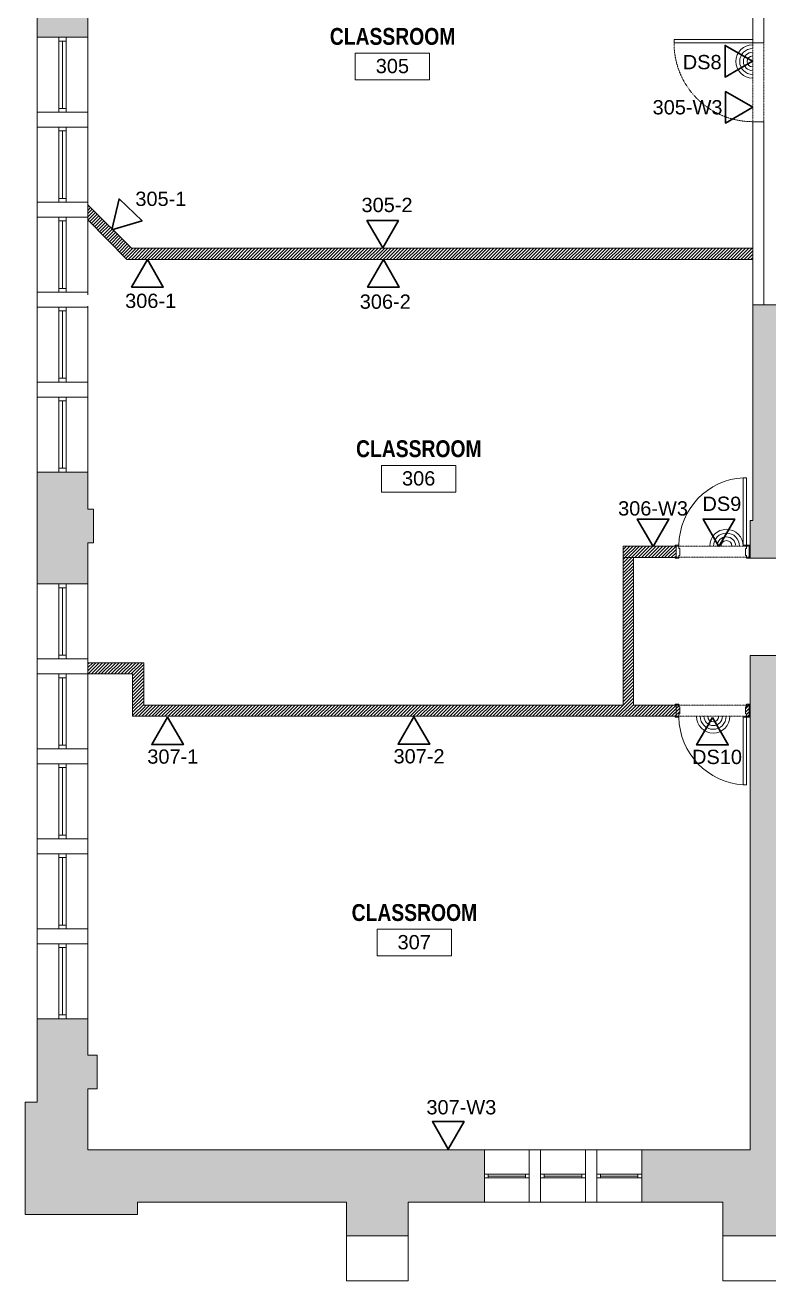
# Model space of a CAD drawing. Header units: inches. Extents: x 891 to 14187, y -1169 to 3232.
# Drawn here: x 11781 to 12178, y 1442 to 2112 of the extents above; entities that cross this region are included whole.
import ezdxf

# ---------------------------------------------------------------- set-up
doc = ezdxf.new("R2010")
doc.units = ezdxf.units.IN
doc.header["$MEASUREMENT"] = 0
doc.linetypes.add('IMPORT-IMPORT-HIDDEN2', pattern=[0.1875, 0.125, -0.0625])
for name, color, linetype, lineweight in [('_OPTEC_LAYER', 1, 'Continuous', 30), ('A-ANNO-RM TAG', 7, 'Continuous', 9), ('A-DOOR', 7, 'Continuous', 9), ('A-DOOR-HEAD', 7, 'IMPORT-IMPORT-HIDDEN2', 9), ('A-Hatch', 7, 'Continuous', 9), ('A-HATCH-1HR', 7, 'Continuous', 9), ('A-RECTORY - NIC', 7, 'Continuous', 9), ('A-WALL-INT NEW', 7, 'Continuous', 9), ('EX-EXT-CORE', 7, 'Continuous', 9), ('EX-Int Wall', 7, 'Continuous', 9), ('EX-Windows', 7, 'Continuous', 9), ('MUC-LOW_WALL', 7, 'Continuous', 9), ('SPEAKER', 10, 'Continuous', 20)]:
    doc.layers.add(name, color=color, linetype=linetype, lineweight=lineweight)
doc.styles.add('Arial', font='arial.ttf', dxfattribs={"height": 7.623})
doc.styles.add('Arial Narrow_B_1', font='ARIALNB.TTF', dxfattribs={"height": 40.064026})
doc.styles.add('Arial_1', font='arial.ttf', dxfattribs={"height": 7.5})

msp = doc.modelspace()

# ---------------------------------------------------------------- hatches: boundary and pattern name
at = {"layer": 'A-Hatch'}
h = msp.add_hatch(color=9, dxfattribs=at)
h.paths.add_polyline_path([(11787.12, 1814.28), (11814.12, 1814.28), (11814.12, 1836.21), (11817.12, 1836.21), (11817.12, 1854.21), (11814.12, 1854.21), (11814.12, 1874.02), (11787.12, 1874.02), (11787.12, 1816.5)])
h.paths.add_polyline_path([(11787.12, 2106.02), (11814.12, 2106.02), (11814.12, 2127.18), (11817.12, 2127.18), (11817.12, 2145.18), (11814.12, 2145.18), (11814.12, 2165.83), (11787.12, 2165.83)])
h.paths.add_polyline_path([(11787.12, 2397.83), (11814.12, 2397.83), (11814.12, 2410.65), (11823.12, 2410.65), (11823.12, 2428.78), (11814.12, 2437.78), (11814.12, 2455.81), (11787.12, 2455.81)])
for points in [[(12167.6, 1828.11), (12190.66, 1828.11), (12190.66, 1963.17), (12168.99, 1963.17), (12168.99, 1848.21), (12167.6, 1848.21)], [(12186.12, 1466.4), (12186.12, 1484.33), (12297.62, 1484.33), (12297.62, 1477.83), (12357.62, 1477.83), (12357.62, 1521.33), (12345.87, 1521.33), (12345.87, 1563.74), (12343.83, 1563.74), (12343.83, 1565.99), (12336.12, 1565.99), (12336.12, 1563.74), (12328.39, 1562.37), (12328.39, 1512.33), (12189.27, 1512.33), (12189.27, 1776.11), (12167.6, 1776.11), (12167.6, 1512.33), (12109.76, 1512.33), (12109.76, 1484.33), (12153.12, 1484.33), (12153.12, 1466.4)], [(11952.12, 1466.4), (11985.12, 1466.4), (11985.12, 1484.33), (12025.76, 1484.33), (12025.76, 1512.33), (11814.12, 1512.33), (11814.12, 1544.84), (11819.12, 1544.84), (11819.12, 1562.84), (11814.12, 1562.84), (11814.12, 1582.28), (11787.12, 1582.28), (11787.12, 1537.83), (11780.62, 1537.83), (11780.62, 1477.83), (11840.62, 1477.83), (11840.62, 1484.33), (11952.12, 1484.33)]]:
    msp.add_hatch(color=9, dxfattribs=at).paths.add_polyline_path(points)

# ---------------------------------------------------------------- linework, layer by layer
at = {"layer": '_OPTEC_LAYER', "color": 1, "lineweight": 30}
for points in [[(12168.84, 2093.19), (12154.22, 2101.63), (12154.22, 2084.74)], [(12169.13, 2068.63), (12154.5, 2077.07), (12154.5, 2060.19)], [(11826.83, 2003.34), (11843.03, 2008.09), (11830.81, 2019.75)], [(11971.48, 1993.6), (11979.92, 2008.22), (11963.03, 2008.22)], [(11845.95, 1987.35), (11837.5, 1972.73), (11854.39, 1972.73)], [(11971.89, 1987.37), (11963.45, 1972.74), (11980.33, 1972.74)], [(12115.8, 1834.26), (12124.24, 1848.88), (12107.35, 1848.88)], [(12150.99, 1834.26), (12159.43, 1848.88), (12142.54, 1848.88)], [(11856.7, 1743.2), (11848.25, 1728.58), (11865.14, 1728.58)], [(11988.13, 1743.35), (11979.69, 1728.73), (11996.57, 1728.73)], [(12147.48, 1743.01), (12139.04, 1728.38), (12155.93, 1728.38)], [(12006.5, 1512.77), (12014.95, 1527.39), (11998.06, 1527.39)]]:
    msp.add_lwpolyline(points, close=True, dxfattribs=at)
at = {"layer": 'A-ANNO-RM TAG', "color": 8, "flags": 128}
for points in [[(11956.84, 2097.55), (11996.52, 2097.55), (11996.52, 2083.33), (11956.84, 2083.33)], [(11970.83, 1877.52), (12010.51, 1877.52), (12010.51, 1863.3), (11970.83, 1863.3)], [(11968.46, 1630.02), (12008.14, 1630.02), (12008.14, 1615.8), (11968.46, 1615.8)]]:
    msp.add_lwpolyline(points, close=True, dxfattribs=at)
at = {"layer": 'A-DOOR', "color": 8}
for p, q in [((12126.99, 2102.97), (12126.99, 2104.81)), ((12126.99, 2104.81), (12168.99, 2104.81)), ((12168.99, 2104.81), (12168.99, 2102.97)), ((12168.99, 2102.97), (12126.99, 2102.97))]:
    msp.add_line(p, q, dxfattribs=at)
at = {"layer": 'A-DOOR', "color": 55, "lineweight": 13}
msp.add_lwpolyline([(12163.85, 1835), (12163.85, 1871), (12165.6, 1871), (12165.6, 1835)], close=True, dxfattribs=at)
at = {"layer": 'A-DOOR', "color": 8}
for points in [[(12163.85, 1835), (12163.85, 1871), (12165.6, 1871), (12165.6, 1835)], [(12127.6, 1835), (12127.6, 1834.5), (12128.1, 1834.5), (12128.1, 1828.5), (12127.6, 1828.5), (12127.6, 1828), (12129.6, 1828), (12129.6, 1829.5), (12130.11, 1829.5), (12130.11, 1833.25), (12129.6, 1833.25), (12129.6, 1835)], [(12167.1, 1828.5), (12167.1, 1834.5), (12167.6, 1834.5), (12167.6, 1835), (12165.6, 1835), (12165.6, 1833.25), (12165.09, 1833.25), (12165.09, 1829.5), (12165.6, 1829.5), (12165.6, 1828), (12167.6, 1828), (12167.6, 1828.5)]]:
    msp.add_lwpolyline(points, close=True, dxfattribs=at)
at = {"layer": 'A-DOOR', "color": 8, "flags": 128}
for points in [[(12127.6, 1743.17), (12127.6, 1743.67), (12128.1, 1743.67), (12128.1, 1749.67), (12127.6, 1749.67), (12127.6, 1750.17), (12129.6, 1750.17), (12129.6, 1748.67), (12130.11, 1748.67), (12130.11, 1744.92), (12129.6, 1744.92), (12129.6, 1743.17)], [(12167.1, 1749.67), (12167.1, 1743.67), (12167.6, 1743.67), (12167.6, 1743.17), (12165.6, 1743.17), (12165.6, 1744.92), (12165.09, 1744.92), (12165.09, 1748.67), (12165.6, 1748.67), (12165.6, 1750.17), (12167.6, 1750.17), (12167.6, 1749.67)], [(12163.85, 1743.17), (12163.85, 1707.17), (12165.6, 1707.17), (12165.6, 1743.17)]]:
    msp.add_lwpolyline(points, close=True, dxfattribs=at)
at = {"layer": 'A-DOOR', "color": 55, "lineweight": 13, "flags": 128}
msp.add_lwpolyline([(12163.85, 1743.17), (12163.85, 1707.17), (12165.6, 1707.17), (12165.6, 1743.17)], close=True, dxfattribs=at)
at = {"layer": 'A-DOOR', "color": 8, "linetype": 'IMPORT-IMPORT-HIDDEN2'}
msp.add_arc((12168.99, 2102.97), 42, 180.00008, 270.24986, dxfattribs=at)
at = {"layer": 'A-DOOR', "color": 8}
for centre, start, end in [((12166.1, 1834.56), 93.12991, 179.29525), ((12166.1, 1743.62), 180.70475, 266.87009)]:
    msp.add_arc(centre, 36.5, start, end, dxfattribs=at)
at = {"layer": 'A-DOOR-HEAD', "color": 8}
for p, q in [((12168.99, 2102.97), (12174.99, 2102.97)), ((12168.99, 2060.97), (12168.99, 2102.97)), ((12174.99, 2102.97), (12174.99, 2060.97)), ((12174.99, 2060.97), (12168.99, 2060.97))]:
    msp.add_line(p, q, dxfattribs=at)
msp.add_lwpolyline([(12128.1, 1828.5), (12167.1, 1828.5), (12167.1, 1834.5), (12128.1, 1834.5)], close=True, dxfattribs=at)
at = {"layer": 'A-DOOR-HEAD', "color": 8, "flags": 128}
msp.add_lwpolyline([(12128.1, 1749.67), (12167.1, 1749.67), (12167.1, 1743.67), (12128.1, 1743.67)], close=True, dxfattribs=at)
at = {"layer": 'A-HATCH-1HR', "color": 8}
for p, q in [((11814.12, 2015.43), (11814.71, 2016.02)), ((11814.12, 2013.66), (11815.59, 2015.14)), ((11814.12, 2011.9), (11816.48, 2014.26)), ((11814.12, 2010.13), (11817.37, 2013.37)), ((11814.29, 2008.53), (11818.25, 2012.49)), ((11815.17, 2007.64), (11819.14, 2011.61)), ((11816.04, 2006.74), (11820.03, 2010.73)), ((11816.92, 2005.85), (11820.91, 2009.85)), ((11817.79, 2004.96), (11821.8, 2008.97)), ((11818.67, 2004.07), (11822.69, 2008.08)), ((11819.55, 2003.18), (11823.57, 2007.2)), ((11820.42, 2002.29), (11824.46, 2006.32)), ((11821.3, 2001.39), (11825.34, 2005.44)), ((11822.17, 2000.5), (11826.23, 2004.56)), ((11823.05, 1999.61), (11827.12, 2003.68)), ((11823.92, 1998.72), (11828, 2002.8)), ((11824.8, 1997.83), (11828.89, 2001.91)), ((11825.68, 1996.93), (11829.78, 2001.03)), ((11826.55, 1996.04), (11830.66, 2000.15)), ((11827.43, 1995.15), (11831.55, 1999.27)), ((11828.3, 1994.26), (11832.44, 1998.39)), ((11829.18, 1993.37), (11833.32, 1997.51)), ((11830.06, 1992.47), (11834.21, 1996.63)), ((11830.93, 1991.58), (11835.09, 1995.74)), ((11831.81, 1990.69), (11835.98, 1994.86)), ((11832.68, 1989.8), (11836.87, 1993.98)), ((11833.56, 1988.91), (11837, 1992.35)), ((11835.3, 1992.42), (11836.29, 1993.41)), ((11835.3, 1990.65), (11838.06, 1993.41)), ((11835.3, 1988.88), (11839.83, 1993.4)), ((11835.59, 1987.41), (11841.59, 1993.4)), ((11837.36, 1987.41), (11843.36, 1993.4)), ((11839.13, 1987.41), (11845.13, 1993.4)), ((11840.9, 1987.41), (11846.89, 1993.4)), ((11842.67, 1987.41), (11848.66, 1993.4)), ((11844.43, 1987.41), (11850.43, 1993.4)), ((11846.2, 1987.41), (11852.2, 1993.4)), ((11847.97, 1987.41), (11853.96, 1993.4)), ((11849.74, 1987.41), (11855.73, 1993.4)), ((11851.5, 1987.41), (11857.5, 1993.4)), ((11853.27, 1987.41), (11859.27, 1993.4)), ((11855.04, 1987.41), (11861.03, 1993.4)), ((11856.81, 1987.41), (11862.8, 1993.4)), ((11858.58, 1987.41), (11864.57, 1993.4)), ((11860.34, 1987.41), (11866.34, 1993.4)), ((11862.11, 1987.41), (11868.1, 1993.4)), ((11863.88, 1987.41), (11869.87, 1993.4)), ((11865.65, 1987.41), (11871.64, 1993.4)), ((11867.41, 1987.41), (11873.4, 1993.4)), ((11869.18, 1987.41), (11875.17, 1993.4)), ((11870.95, 1987.41), (11876.94, 1993.4)), ((11872.72, 1987.41), (11878.71, 1993.39)), ((11874.49, 1987.41), (11880.47, 1993.39)), ((11876.25, 1987.41), (11882.24, 1993.39)), ((11878.02, 1987.41), (11884.01, 1993.39)), ((11879.79, 1987.41), (11885.78, 1993.39)), ((11881.56, 1987.41), (11887.54, 1993.39)), ((11883.32, 1987.41), (11889.31, 1993.39)), ((11885.09, 1987.41), (11891.08, 1993.39)), ((11886.86, 1987.41), (11892.84, 1993.39)), ((11888.63, 1987.41), (11894.61, 1993.39)), ((11890.39, 1987.41), (11896.38, 1993.39)), ((11892.16, 1987.41), (11898.15, 1993.39)), ((11893.93, 1987.41), (11899.91, 1993.39)), ((11895.7, 1987.41), (11901.68, 1993.39)), ((11897.47, 1987.41), (11903.45, 1993.39)), ((11899.23, 1987.41), (11905.22, 1993.39)), ((11901, 1987.41), (11906.98, 1993.39)), ((11902.77, 1987.41), (11908.75, 1993.39)), ((11904.54, 1987.41), (11910.52, 1993.39)), ((11906.3, 1987.41), (11912.29, 1993.39)), ((11908.07, 1987.41), (11914.05, 1993.39)), ((11909.84, 1987.41), (11915.82, 1993.39)), ((11911.61, 1987.41), (11917.59, 1993.39)), ((11913.38, 1987.41), (11919.35, 1993.38)), ((11915.14, 1987.41), (11921.12, 1993.38)), ((11916.91, 1987.41), (11922.89, 1993.38)), ((11918.68, 1987.41), (11924.66, 1993.38)), ((11920.45, 1987.41), (11926.42, 1993.38)), ((11922.21, 1987.41), (11928.19, 1993.38)), ((11923.98, 1987.41), (11929.96, 1993.38)), ((11925.75, 1987.41), (11931.73, 1993.38)), ((11927.52, 1987.41), (11933.49, 1993.38)), ((11929.29, 1987.41), (11935.26, 1993.38)), ((11931.05, 1987.41), (11937.03, 1993.38)), ((11932.82, 1987.41), (11938.79, 1993.38)), ((11934.59, 1987.41), (11940.56, 1993.38)), ((11936.36, 1987.41), (11942.33, 1993.38)), ((11938.12, 1987.41), (11944.1, 1993.38)), ((11939.89, 1987.41), (11945.86, 1993.38)), ((11941.66, 1987.41), (11947.63, 1993.38)), ((11943.43, 1987.41), (11949.4, 1993.38)), ((11945.2, 1987.41), (11951.17, 1993.38)), ((11946.96, 1987.41), (11952.93, 1993.38)), ((11948.73, 1987.41), (11954.7, 1993.38)), ((11950.5, 1987.41), (11956.47, 1993.38)), ((11952.27, 1987.41), (11958.24, 1993.37)), ((11954.03, 1987.41), (11960, 1993.37)), ((11955.8, 1987.41), (11961.77, 1993.37)), ((11957.57, 1987.41), (11963.54, 1993.37)), ((11959.34, 1987.41), (11965.3, 1993.37)), ((11961.11, 1987.41), (11967.07, 1993.37)), ((11962.87, 1987.41), (11968.84, 1993.37)), ((11964.64, 1987.41), (11970.61, 1993.37)), ((11966.41, 1987.41), (11972.37, 1993.37)), ((11968.18, 1987.41), (11974.14, 1993.37)), ((11969.94, 1987.41), (11975.91, 1993.37)), ((11971.71, 1987.41), (11977.68, 1993.37)), ((11973.48, 1987.41), (11979.44, 1993.37)), ((11975.25, 1987.41), (11981.21, 1993.37)), ((11977.02, 1987.41), (11982.98, 1993.37)), ((11978.78, 1987.41), (11984.75, 1993.37)), ((11980.55, 1987.41), (11986.51, 1993.37)), ((11982.32, 1987.41), (11988.28, 1993.37)), ((11984.09, 1987.41), (11990.05, 1993.37)), ((11985.85, 1987.41), (11991.81, 1993.37)), ((11987.62, 1987.41), (11993.58, 1993.37)), ((11989.39, 1987.41), (11995.35, 1993.37)), ((11991.16, 1987.41), (11997.12, 1993.36)), ((11992.93, 1987.41), (11998.88, 1993.36)), ((11994.69, 1987.41), (12000.65, 1993.36)), ((11996.46, 1987.41), (12002.42, 1993.36)), ((11998.23, 1987.41), (12004.19, 1993.36)), ((12000, 1987.41), (12005.95, 1993.36)), ((12001.76, 1987.41), (12007.72, 1993.36)), ((12003.53, 1987.41), (12009.49, 1993.36)), ((12005.3, 1987.41), (12011.26, 1993.36)), ((12007.07, 1987.41), (12013.02, 1993.36)), ((12008.84, 1987.41), (12014.79, 1993.36)), ((12010.6, 1987.41), (12016.56, 1993.36)), ((12012.37, 1987.41), (12018.33, 1993.36)), ((12014.14, 1987.41), (12020.09, 1993.36)), ((12015.91, 1987.41), (12021.86, 1993.36)), ((12017.67, 1987.41), (12023.63, 1993.36)), ((12019.44, 1987.41), (12025.39, 1993.36)), ((12021.21, 1987.41), (12027.16, 1993.36)), ((12022.98, 1987.41), (12028.93, 1993.36)), ((12024.75, 1987.41), (12030.7, 1993.36)), ((12026.51, 1987.41), (12032.46, 1993.36)), ((12028.28, 1987.41), (12034.23, 1993.36)), ((12030.05, 1987.41), (12036, 1993.36)), ((12031.82, 1987.41), (12037.77, 1993.36)), ((12033.58, 1987.41), (12039.53, 1993.36)), ((12035.35, 1987.41), (12041.3, 1993.36)), ((12037.12, 1987.41), (12043.07, 1993.36)), ((12038.89, 1987.41), (12044.84, 1993.36)), ((12040.66, 1987.41), (12046.6, 1993.35)), ((12042.42, 1987.41), (12048.37, 1993.35)), ((12044.19, 1987.41), (12050.14, 1993.35)), ((12045.96, 1987.41), (12051.91, 1993.35)), ((12047.73, 1987.41), (12053.67, 1993.35)), ((12049.49, 1987.41), (12055.44, 1993.35)), ((12051.26, 1987.41), (12057.21, 1993.35)), ((12053.03, 1987.41), (12058.98, 1993.35)), ((12054.8, 1987.41), (12060.74, 1993.35)), ((12056.57, 1987.41), (12062.51, 1993.35)), ((12058.33, 1987.41), (12064.28, 1993.35)), ((12060.1, 1987.41), (12066.05, 1993.35)), ((12061.87, 1987.41), (12067.81, 1993.35)), ((12063.64, 1987.41), (12069.58, 1993.35)), ((12065.4, 1987.41), (12071.35, 1993.35)), ((12067.17, 1987.41), (12073.12, 1993.35)), ((12068.94, 1987.41), (12074.88, 1993.35)), ((12070.71, 1987.41), (12076.65, 1993.35)), ((12072.47, 1987.41), (12078.42, 1993.35)), ((12074.24, 1987.41), (12080.19, 1993.35)), ((12076.01, 1987.41), (12081.95, 1993.35)), ((12077.78, 1987.41), (12083.72, 1993.35)), ((12079.55, 1987.41), (12085.49, 1993.35)), ((12081.31, 1987.41), (12087.25, 1993.35)), ((12083.08, 1987.41), (12089.02, 1993.35)), ((12084.85, 1987.41), (12090.79, 1993.35)), ((12086.62, 1987.41), (12092.56, 1993.35)), ((12088.38, 1987.41), (12094.32, 1993.35)), ((12090.15, 1987.41), (12096.09, 1993.35)), ((12091.92, 1987.41), (12097.86, 1993.35)), ((12093.69, 1987.41), (12099.63, 1993.34)), ((12095.46, 1987.41), (12101.39, 1993.34)), ((12097.22, 1987.41), (12103.16, 1993.34)), ((12098.99, 1987.41), (12104.93, 1993.34)), ((12100.76, 1987.41), (12106.7, 1993.34)), ((12102.53, 1987.41), (12108.46, 1993.34)), ((12104.29, 1987.41), (12110.23, 1993.34)), ((12106.06, 1987.41), (12112, 1993.34)), ((12107.83, 1987.41), (12113.77, 1993.34)), ((12109.6, 1987.41), (12115.53, 1993.34)), ((12111.37, 1987.41), (12117.3, 1993.34)), ((12113.13, 1987.41), (12119.07, 1993.34)), ((12114.9, 1987.41), (12120.84, 1993.34)), ((12116.67, 1987.41), (12122.6, 1993.34)), ((12118.44, 1987.41), (12124.37, 1993.34)), ((12120.2, 1987.41), (12126.14, 1993.34)), ((12121.97, 1987.41), (12127.91, 1993.34)), ((12123.74, 1987.41), (12129.67, 1993.34)), ((12125.51, 1987.41), (12131.44, 1993.34)), ((12127.28, 1987.41), (12133.21, 1993.34)), ((12129.04, 1987.41), (12134.98, 1993.34)), ((12130.81, 1987.41), (12136.74, 1993.34)), ((12132.58, 1987.41), (12138.51, 1993.34)), ((12134.35, 1987.41), (12140.28, 1993.34)), ((12136.11, 1987.41), (12142.05, 1993.34)), ((12137.88, 1987.41), (12143.81, 1993.34)), ((12139.65, 1987.41), (12145.58, 1993.34)), ((12141.42, 1987.41), (12147.35, 1993.34)), ((12143.19, 1987.41), (12149.11, 1993.34)), ((12144.95, 1987.41), (12150.88, 1993.33)), ((12146.72, 1987.41), (12152.65, 1993.33)), ((12148.49, 1987.41), (12154.42, 1993.33)), ((12150.26, 1987.41), (12156.18, 1993.33)), ((12152.02, 1987.41), (12157.95, 1993.33)), ((12153.79, 1987.41), (12159.72, 1993.33)), ((12155.56, 1987.41), (12161.49, 1993.33)), ((12157.33, 1987.41), (12163.25, 1993.33)), ((12159.1, 1987.41), (12165.02, 1993.33)), ((12160.86, 1987.41), (12166.79, 1993.33)), ((12162.63, 1987.41), (12168.56, 1993.33)), ((12164.4, 1987.41), (12168.99, 1992)), ((12166.17, 1987.41), (12168.99, 1990.23)), ((11834.42, 1988), (11835.72, 1989.3)), ((12167.93, 1987.41), (12168.99, 1988.47)), ((12099.83, 1832.69), (12101.58, 1834.43)), ((12099.83, 1830.92), (12103.35, 1834.43)), ((12099.83, 1829.15), (12105.11, 1834.43)), ((12100.95, 1828.5), (12106.88, 1834.43)), ((12102.72, 1828.5), (12108.65, 1834.43)), ((12104.49, 1828.5), (12110.42, 1834.43)), ((12106.25, 1828.5), (12112.19, 1834.43)), ((12108.02, 1828.5), (12113.95, 1834.43)), ((12109.79, 1828.5), (12115.72, 1834.43)), ((12111.56, 1828.5), (12117.49, 1834.43)), ((12113.33, 1828.5), (12119.26, 1834.43)), ((12115.1, 1828.5), (12121.02, 1834.43)), ((12116.86, 1828.5), (12122.79, 1834.43)), ((12118.63, 1828.5), (12124.56, 1834.43)), ((12120.4, 1828.5), (12126.33, 1834.43)), ((12122.17, 1828.5), (12128.1, 1834.43)), ((12123.94, 1828.5), (12128.1, 1832.67)), ((12125.7, 1828.5), (12128.1, 1830.9)), ((12099.83, 1827.38), (12100.88, 1828.43)), ((12099.83, 1825.61), (12102.65, 1828.43)), ((12099.83, 1823.85), (12104.42, 1828.43)), ((12099.83, 1822.08), (12105.33, 1827.58)), ((12099.83, 1820.31), (12105.33, 1825.81)), ((12099.83, 1818.54), (12105.33, 1824.04)), ((12127.47, 1828.5), (12128.1, 1829.13)), ((12099.83, 1816.78), (12105.33, 1822.28)), ((12099.83, 1815.01), (12105.33, 1820.51)), ((12099.83, 1813.24), (12105.33, 1818.74)), ((12099.83, 1811.47), (12105.33, 1816.97)), ((12099.83, 1809.71), (12105.33, 1815.21)), ((12099.83, 1807.94), (12105.33, 1813.44)), ((12099.83, 1806.17), (12105.33, 1811.67)), ((12099.83, 1804.4), (12105.33, 1809.9)), ((12099.83, 1802.63), (12105.33, 1808.13)), ((12099.83, 1800.87), (12105.33, 1806.37)), ((12099.83, 1799.1), (12105.33, 1804.6)), ((12099.83, 1797.33), (12105.33, 1802.83)), ((12099.83, 1795.56), (12105.33, 1801.06)), ((12099.83, 1793.8), (12105.33, 1799.3)), ((12099.83, 1792.03), (12105.33, 1797.53)), ((12099.83, 1790.26), (12105.33, 1795.76)), ((12099.83, 1788.49), (12105.33, 1793.99)), ((12099.83, 1786.72), (12105.33, 1792.22)), ((12099.83, 1784.96), (12105.33, 1790.46)), ((12099.83, 1783.19), (12105.33, 1788.69)), ((12099.83, 1781.42), (12105.33, 1786.92)), ((12099.83, 1779.65), (12105.33, 1785.15)), ((12099.83, 1777.89), (12105.33, 1783.39)), ((12099.83, 1776.12), (12105.33, 1781.62)), ((12099.83, 1774.35), (12105.33, 1779.85)), ((12099.83, 1772.58), (12105.33, 1778.08)), ((12099.83, 1770.81), (12105.33, 1776.31)), ((11814.12, 1771.48), (11814.93, 1772.28)), ((11814.12, 1769.71), (11816.7, 1772.28)), ((11814.12, 1767.94), (11818.46, 1772.28)), ((11814.23, 1766.28), (11820.23, 1772.28)), ((11816, 1766.28), (11822, 1772.28)), ((11817.77, 1766.28), (11823.77, 1772.28)), ((11819.53, 1766.28), (11825.53, 1772.28)), ((11821.3, 1766.28), (11827.3, 1772.28)), ((11823.07, 1766.28), (11829.07, 1772.28)), ((11824.84, 1766.28), (11830.84, 1772.28)), ((11826.6, 1766.28), (11832.6, 1772.28)), ((11828.37, 1766.28), (11834.37, 1772.28)), ((11830.14, 1766.28), (11836.14, 1772.28)), ((11831.91, 1766.28), (11837.91, 1772.28)), ((11833.68, 1766.28), (11839.68, 1772.28)), ((11835.44, 1766.28), (11841.44, 1772.28)), ((11837.21, 1766.28), (11843.21, 1772.28)), ((11837.95, 1765.25), (11843.95, 1771.25)), ((11837.95, 1763.48), (11843.95, 1769.48)), ((12099.83, 1769.05), (12105.33, 1774.55)), ((12099.83, 1767.28), (12105.33, 1772.78)), ((12099.83, 1765.51), (12105.33, 1771.01)), ((12099.83, 1763.74), (12105.33, 1769.24)), ((11837.95, 1761.72), (11843.95, 1767.72)), ((11837.95, 1759.95), (11843.95, 1765.95)), ((11837.95, 1758.18), (11843.95, 1764.18)), ((11837.95, 1756.41), (11843.95, 1762.41)), ((12099.83, 1761.98), (12105.33, 1767.48)), ((12099.83, 1760.21), (12105.33, 1765.71)), ((12099.83, 1758.44), (12105.33, 1763.94)), ((11837.95, 1754.65), (11843.95, 1760.65)), ((11837.95, 1752.88), (11843.95, 1758.88)), ((11837.95, 1751.11), (11843.95, 1757.11)), ((12099.83, 1756.67), (12105.33, 1762.17)), ((12099.83, 1754.9), (12105.33, 1760.4)), ((12099.83, 1753.14), (12105.33, 1758.64)), ((12099.83, 1751.37), (12105.33, 1756.87)), ((11837.95, 1749.34), (11843.95, 1755.34)), ((11837.95, 1747.58), (11843.95, 1753.58)), ((11837.95, 1745.81), (11843.95, 1751.81)), ((11837.95, 1744.04), (11843.95, 1750.04)), ((11843.95, 1748.27), (11845.31, 1749.63)), ((11843.95, 1746.5), (11847.08, 1749.63)), ((11843.95, 1744.74), (11848.85, 1749.63)), ((11844.65, 1743.67), (11850.61, 1749.63)), ((11846.42, 1743.67), (11852.38, 1749.63)), ((11848.18, 1743.67), (11854.15, 1749.63)), ((11849.95, 1743.67), (11855.92, 1749.63)), ((11851.72, 1743.67), (11857.68, 1749.63)), ((11853.49, 1743.67), (11859.45, 1749.63)), ((11855.26, 1743.67), (11861.22, 1749.63)), ((11857.02, 1743.67), (11862.99, 1749.63)), ((11858.79, 1743.67), (11864.75, 1749.63)), ((11860.56, 1743.67), (11866.52, 1749.63)), ((11862.33, 1743.67), (11868.29, 1749.63)), ((11864.09, 1743.67), (11870.06, 1749.63)), ((11865.86, 1743.67), (11871.82, 1749.63)), ((11867.63, 1743.67), (11873.59, 1749.63)), ((11869.4, 1743.67), (11875.36, 1749.63)), ((11871.17, 1743.67), (11877.13, 1749.63)), ((11872.93, 1743.67), (11878.89, 1749.63)), ((11874.7, 1743.67), (11880.66, 1749.63)), ((11876.47, 1743.67), (11882.43, 1749.63)), ((11878.24, 1743.67), (11884.2, 1749.63)), ((11880, 1743.67), (11885.96, 1749.63)), ((11881.77, 1743.67), (11887.73, 1749.63)), ((11883.54, 1743.67), (11889.5, 1749.63)), ((11885.31, 1743.67), (11891.27, 1749.63)), ((11887.08, 1743.67), (11893.03, 1749.63)), ((11888.84, 1743.67), (11894.8, 1749.63)), ((11890.61, 1743.67), (11896.57, 1749.63)), ((11892.38, 1743.67), (11898.34, 1749.63)), ((11894.15, 1743.67), (11900.1, 1749.63)), ((11895.91, 1743.67), (11901.87, 1749.63)), ((11897.68, 1743.67), (11903.64, 1749.63)), ((11899.45, 1743.67), (11905.41, 1749.63)), ((11901.22, 1743.67), (11907.17, 1749.63)), ((11902.99, 1743.67), (11908.94, 1749.63)), ((11904.75, 1743.67), (11910.71, 1749.63)), ((11906.52, 1743.67), (11912.48, 1749.63)), ((11908.29, 1743.67), (11914.24, 1749.62)), ((11910.06, 1743.67), (11916.01, 1749.62)), ((11911.82, 1743.67), (11917.78, 1749.62)), ((11913.59, 1743.67), (11919.55, 1749.62)), ((11915.36, 1743.67), (11921.31, 1749.62)), ((11917.13, 1743.67), (11923.08, 1749.62)), ((11918.9, 1743.67), (11924.85, 1749.62)), ((11920.66, 1743.67), (11926.62, 1749.62)), ((11922.43, 1743.67), (11928.38, 1749.62)), ((11924.2, 1743.67), (11930.15, 1749.62)), ((11925.97, 1743.67), (11931.92, 1749.62)), ((11927.73, 1743.67), (11933.69, 1749.62)), ((11929.5, 1743.67), (11935.45, 1749.62)), ((11931.27, 1743.67), (11937.22, 1749.62)), ((11933.04, 1743.67), (11938.99, 1749.62)), ((11934.8, 1743.67), (11940.76, 1749.62)), ((11936.57, 1743.67), (11942.52, 1749.62)), ((11938.34, 1743.67), (11944.29, 1749.62)), ((11940.11, 1743.67), (11946.06, 1749.62)), ((11941.88, 1743.67), (11947.83, 1749.62)), ((11943.64, 1743.67), (11949.59, 1749.62)), ((11945.41, 1743.67), (11951.36, 1749.62)), ((11947.18, 1743.67), (11953.13, 1749.62)), ((11948.95, 1743.67), (11954.9, 1749.62)), ((11950.71, 1743.67), (11956.66, 1749.62)), ((11952.48, 1743.67), (11958.43, 1749.62)), ((11954.25, 1743.67), (11960.2, 1749.62)), ((11956.02, 1743.67), (11961.97, 1749.62)), ((11957.79, 1743.67), (11963.73, 1749.62)), ((11959.55, 1743.67), (11965.5, 1749.62)), ((11961.32, 1743.67), (11967.27, 1749.62)), ((11963.09, 1743.67), (11969.04, 1749.62)), ((11964.86, 1743.67), (11970.8, 1749.62)), ((11966.62, 1743.67), (11972.57, 1749.62)), ((11968.39, 1743.67), (11974.34, 1749.62)), ((11970.16, 1743.67), (11976.11, 1749.62)), ((11971.93, 1743.67), (11977.87, 1749.62)), ((11973.7, 1743.67), (11979.64, 1749.62)), ((11975.46, 1743.67), (11981.41, 1749.62)), ((11977.23, 1743.67), (11983.18, 1749.62)), ((11979, 1743.67), (11984.94, 1749.62)), ((11980.77, 1743.67), (11986.71, 1749.62)), ((11982.53, 1743.67), (11988.48, 1749.61)), ((11984.3, 1743.67), (11990.25, 1749.61)), ((11986.07, 1743.67), (11992.01, 1749.61)), ((11987.84, 1743.67), (11993.78, 1749.61)), ((11989.61, 1743.67), (11995.55, 1749.61)), ((11991.37, 1743.67), (11997.32, 1749.61)), ((11993.14, 1743.67), (11999.08, 1749.61)), ((11994.91, 1743.67), (12000.85, 1749.61)), ((11996.68, 1743.67), (12002.62, 1749.61)), ((11998.44, 1743.67), (12004.39, 1749.61)), ((12000.21, 1743.67), (12006.15, 1749.61)), ((12001.98, 1743.67), (12007.92, 1749.61)), ((12003.75, 1743.67), (12009.69, 1749.61)), ((12005.52, 1743.67), (12011.46, 1749.61)), ((12007.28, 1743.67), (12013.22, 1749.61)), ((12009.05, 1743.67), (12014.99, 1749.61)), ((12010.82, 1743.67), (12016.76, 1749.61)), ((12012.59, 1743.67), (12018.53, 1749.61)), ((12014.35, 1743.67), (12020.29, 1749.61)), ((12016.12, 1743.67), (12022.06, 1749.61)), ((12017.89, 1743.67), (12023.83, 1749.61)), ((12019.66, 1743.67), (12025.6, 1749.61)), ((12021.43, 1743.67), (12027.37, 1749.61)), ((12023.19, 1743.67), (12029.13, 1749.61)), ((12024.96, 1743.67), (12030.9, 1749.61)), ((12026.73, 1743.67), (12032.67, 1749.61)), ((12028.5, 1743.67), (12034.44, 1749.61)), ((12030.26, 1743.67), (12036.2, 1749.61)), ((12032.03, 1743.67), (12037.97, 1749.61)), ((12033.8, 1743.67), (12039.74, 1749.61)), ((12035.57, 1743.67), (12041.51, 1749.61)), ((12037.34, 1743.67), (12043.27, 1749.61)), ((12039.1, 1743.67), (12045.04, 1749.61)), ((12040.87, 1743.67), (12046.81, 1749.61)), ((12042.64, 1743.67), (12048.58, 1749.61)), ((12044.41, 1743.67), (12050.34, 1749.61)), ((12046.17, 1743.67), (12052.11, 1749.61)), ((12047.94, 1743.67), (12053.88, 1749.61)), ((12049.71, 1743.67), (12055.65, 1749.61)), ((12051.48, 1743.67), (12057.41, 1749.61)), ((12053.25, 1743.67), (12059.18, 1749.61)), ((12055.01, 1743.67), (12060.95, 1749.6)), ((12056.78, 1743.67), (12062.72, 1749.6)), ((12058.55, 1743.67), (12064.48, 1749.6)), ((12060.32, 1743.67), (12066.25, 1749.6)), ((12062.08, 1743.67), (12068.02, 1749.6)), ((12063.85, 1743.67), (12069.79, 1749.6)), ((12065.62, 1743.67), (12071.55, 1749.6)), ((12067.39, 1743.67), (12073.32, 1749.6)), ((12069.16, 1743.67), (12075.09, 1749.6)), ((12070.92, 1743.67), (12076.86, 1749.6)), ((12072.69, 1743.67), (12078.62, 1749.6)), ((12074.46, 1743.67), (12080.39, 1749.6)), ((12076.23, 1743.67), (12082.16, 1749.6)), ((12077.99, 1743.67), (12083.93, 1749.6)), ((12079.76, 1743.67), (12085.69, 1749.6)), ((12081.53, 1743.67), (12087.46, 1749.6)), ((12083.3, 1743.67), (12089.23, 1749.6)), ((12085.07, 1743.67), (12091, 1749.6)), ((12086.83, 1743.67), (12092.76, 1749.6)), ((12088.6, 1743.67), (12094.53, 1749.6)), ((12090.37, 1743.67), (12096.3, 1749.6)), ((12092.14, 1743.67), (12098.07, 1749.6)), ((12093.9, 1743.67), (12099.83, 1749.6)), ((12095.67, 1743.67), (12101.6, 1749.6)), ((12097.44, 1743.67), (12103.37, 1749.6)), ((12099.21, 1743.67), (12105.14, 1749.6)), ((12099.9, 1749.67), (12105.33, 1755.1)), ((12100.98, 1743.67), (12106.9, 1749.6)), ((12101.67, 1749.67), (12105.33, 1753.33)), ((12102.74, 1743.67), (12108.67, 1749.6)), ((12103.44, 1749.67), (12105.33, 1751.57)), ((12104.51, 1743.67), (12110.44, 1749.6)), ((12105.21, 1749.67), (12105.33, 1749.8)), ((12106.28, 1743.67), (12112.21, 1749.6)), ((12108.05, 1743.67), (12113.97, 1749.6)), ((12109.81, 1743.67), (12115.74, 1749.6)), ((12111.58, 1743.67), (12117.51, 1749.6)), ((12113.35, 1743.67), (12119.28, 1749.6)), ((12115.12, 1743.67), (12121.04, 1749.6)), ((12116.88, 1743.67), (12122.81, 1749.6)), ((12118.65, 1743.67), (12124.58, 1749.6)), ((12120.42, 1743.67), (12126.35, 1749.6)), ((12122.19, 1743.67), (12128.11, 1749.6)), ((12123.96, 1743.67), (12129.6, 1749.32)), ((12165.09, 1747.68), (12167, 1749.6)), ((11839.35, 1743.67), (11843.95, 1748.27)), ((11841.11, 1743.67), (11843.95, 1746.5)), ((11842.88, 1743.67), (11843.95, 1744.74)), ((12125.72, 1743.67), (12130.11, 1748.06)), ((12127.49, 1743.67), (12130.11, 1746.29)), ((12129.26, 1743.67), (12129.6, 1744.01)), ((12165.09, 1745.92), (12167.6, 1748.43)), ((12165.6, 1744.66), (12167.6, 1746.66)), ((12166.38, 1743.67), (12167.6, 1744.89))]:
    msp.add_line(p, q, dxfattribs=at)
at = {"layer": 'A-WALL-INT NEW', "color": 8}
for p, q in [((11837.45, 1993.41), (11814.12, 2016.6)), ((11834.93, 1987.41), (11814.12, 2008.6)), ((12168.99, 1993.41), (11837.45, 1993.41)), ((12168.99, 1987.41), (11834.93, 1987.41)), ((12099.83, 1749.67), (12099.83, 1834.43)), ((12099.83, 1834.43), (12128.1, 1834.43)), ((12127.6, 1828.43), (12099.83, 1828.43)), ((12105.33, 1749.67), (12105.33, 1828.43)), ((11814.12, 1772.28), (11843.95, 1772.28)), ((11843.95, 1772.28), (11843.95, 1749.67)), ((11814.12, 1766.28), (11837.95, 1766.28)), ((11837.95, 1766.28), (11837.95, 1743.67)), ((11843.95, 1749.67), (12099.83, 1749.67)), ((12129.6, 1749.67), (12105.33, 1749.67)), ((11837.95, 1743.67), (12129.6, 1743.67))]:
    msp.add_line(p, q, dxfattribs=at)
at = {"layer": 'EX-EXT-CORE', "color": 8}
for p, q in [((11787.12, 1874.02), (11798.62, 1874.02)), ((11787.12, 1582.28), (11798.62, 1582.28))]:
    msp.add_line(p, q, dxfattribs=at)
at = {"layer": 'EX-EXT-CORE', "color": 8, "flags": 128}
for points in [[(11798.62, 2106.02), (11787.12, 2106.02), (11787.12, 2165.83), (11814.12, 2165.83), (11814.12, 2145.18), (11817.12, 2145.18)], [(11787.12, 2106.02), (11814.12, 2106.02), (11814.12, 2127.18), (11817.12, 2127.18), (11817.12, 2145.18), (11817.12, 2139.18)], [(11798.62, 2066.02), (11787.12, 2066.02), (11787.12, 2058.02), (11798.62, 2058.02)], [(11802.62, 2058.02), (11814.12, 2058.02), (11814.12, 2066.02), (11802.62, 2066.02)], [(12168.99, 1963.17), (12190.66, 1963.17), (12190.66, 1828.11), (12167.6, 1828.11), (12167.6, 1848.21), (12168.99, 1848.21), (12168.99, 2060.97), (12174.99, 2060.97), (12174.99, 1963.17)], [(11798.62, 2018.02), (11787.12, 2018.02), (11787.12, 2010.02), (11798.62, 2010.02)], [(11802.62, 2010.02), (11814.12, 2010.02), (11814.12, 2018.02), (11802.62, 2018.02)], [(11798.62, 1970.02), (11787.12, 1970.02), (11787.12, 1962.02), (11798.62, 1962.02)], [(11802.62, 1970.02), (11814.12, 1970.02), (11814.12, 1968.61)], [(11802.62, 1962.02), (11814.12, 1962.02), (11814.12, 1962.61)], [(11798.62, 1922.02), (11787.12, 1922.02), (11787.12, 1914.02), (11798.62, 1914.02)], [(11802.62, 1914.02), (11814.12, 1914.02), (11814.12, 1922.02), (11802.62, 1922.02)], [(11817.12, 1854.21), (11814.12, 1854.21), (11814.12, 1874.02), (11787.12, 1874.02), (11787.12, 1814.28), (11798.62, 1814.28)], [(11787.12, 1814.28), (11814.12, 1814.28), (11814.12, 1836.21), (11817.12, 1836.21), (11817.12, 1854.21), (11817.12, 1848.21)], [(12190.66, 1512.33), (12328.39, 1512.33), (12328.39, 1562.37), (12336.12, 1563.74), (12336.12, 1565.99), (12343.83, 1565.99), (12343.83, 1563.74), (12345.87, 1563.74), (12345.87, 1521.33), (12357.62, 1521.33), (12357.62, 1477.83), (12297.62, 1477.83), (12297.62, 1484.33), (12186.12, 1484.33), (12186.12, 1466.4), (12153.12, 1466.4), (12153.12, 1484.33), (12109.76, 1484.33), (12109.76, 1512.33), (12167.6, 1512.33), (12167.6, 1776.11), (12189.27, 1776.11), (12189.27, 1755.12)], [(11798.62, 1774.28), (11787.12, 1774.28), (11787.12, 1766.28), (11798.62, 1766.28)], [(11802.62, 1766.28), (11814.12, 1766.28), (11814.12, 1774.28), (11802.62, 1774.28)], [(11798.62, 1726.28), (11787.12, 1726.28), (11787.12, 1718.28), (11798.62, 1718.28)], [(11802.62, 1718.28), (11814.12, 1718.28), (11814.12, 1726.28), (11802.62, 1726.28)], [(11798.62, 1678.28), (11787.12, 1678.28), (11787.12, 1670.28), (11798.62, 1670.28)], [(11802.62, 1670.28), (11814.12, 1670.28), (11814.12, 1678.28), (11802.62, 1678.28)], [(11798.62, 1630.28), (11787.12, 1630.28), (11787.12, 1622.28), (11798.62, 1622.28)], [(11802.62, 1622.28), (11814.12, 1622.28), (11814.12, 1630.28), (11802.62, 1630.28)], [(11787.12, 1537.83), (11780.62, 1537.83), (11780.62, 1477.83), (11840.62, 1477.83), (11840.62, 1484.33), (11840.62, 1477.83), (11780.62, 1477.83), (11780.62, 1537.83), (11787.12, 1537.83), (11787.12, 1582.28), (11814.12, 1582.28), (11814.12, 1562.84), (11819.12, 1562.84), (11819.12, 1544.84), (11814.12, 1544.84), (11814.12, 1512.33), (12025.76, 1512.33), (12025.76, 1484.33), (11985.12, 1484.33), (11985.12, 1466.4), (11952.12, 1466.4), (11952.12, 1484.33), (11840.62, 1484.33)]]:
    msp.add_lwpolyline(points, dxfattribs=at)
for points in [[(12174.99, 2141.66), (12168.99, 2141.66), (12168.99, 2102.97), (12174.99, 2102.97)], [(12049.76, 1484.33), (12049.76, 1512.33), (12055.76, 1512.33), (12055.76, 1484.33)], [(12079.76, 1484.33), (12079.76, 1512.33), (12085.76, 1512.33), (12085.76, 1484.33)]]:
    msp.add_lwpolyline(points, close=True, dxfattribs=at)
at = {"layer": 'EX-Int Wall', "color": 8}
for p, q in [((11952.12, 1466.4), (11952.12, 1442.4)), ((11985.12, 1442.4), (11985.12, 1466.4)), ((12153.12, 1466.4), (12153.12, 1442.4)), ((11952.12, 1442.4), (11985.12, 1442.4)), ((12153.12, 1442.4), (12186.12, 1442.4))]:
    msp.add_line(p, q, dxfattribs=at)
at = {"layer": 'EX-Windows', "color": 8}
for p, q in [((11787.12, 2106.02), (11787.12, 2066.02)), ((11798.62, 2066.02), (11798.62, 2106.02)), ((11798.62, 2106.02), (11802.62, 2106.02)), ((11802.62, 2106.02), (11802.62, 2066.02)), ((11814.12, 2106.02), (11814.12, 2066.02)), ((11802.62, 2104.02), (11798.62, 2104.02)), ((11800.62, 2068.02), (11800.62, 2104.02)), ((11802.62, 2068.02), (11798.62, 2068.02)), ((11802.62, 2066.02), (11798.62, 2066.02)), ((11787.12, 2058.02), (11787.12, 2018.02)), ((11798.62, 2018.02), (11798.62, 2058.02)), ((11798.62, 2058.02), (11802.62, 2058.02)), ((11802.62, 2058.02), (11802.62, 2018.02)), ((11814.12, 2058.02), (11814.12, 2018.02)), ((11802.62, 2056.02), (11798.62, 2056.02)), ((11800.62, 2020.02), (11800.62, 2056.02)), ((11802.62, 2020.02), (11798.62, 2020.02)), ((11802.62, 2018.02), (11798.62, 2018.02)), ((11787.12, 2010.02), (11787.12, 1970.02)), ((11798.62, 1970.02), (11798.62, 2010.02)), ((11798.62, 2010.02), (11802.62, 2010.02)), ((11802.62, 2008.02), (11798.62, 2008.02)), ((11800.62, 1972.02), (11800.62, 2008.02)), ((11802.62, 2010.02), (11802.62, 1970.02)), ((11814.12, 2010.02), (11814.12, 1970.02)), ((11802.62, 1972.02), (11798.62, 1972.02)), ((11802.62, 1970.02), (11798.62, 1970.02)), ((11787.12, 1962.02), (11787.12, 1922.02)), ((11798.62, 1922.02), (11798.62, 1962.02)), ((11798.62, 1962.02), (11802.62, 1962.02)), ((11802.62, 1960.02), (11798.62, 1960.02)), ((11800.62, 1924.02), (11800.62, 1960.02)), ((11802.62, 1962.02), (11802.62, 1922.02)), ((11814.12, 1962.02), (11814.12, 1922.02)), ((11802.62, 1924.02), (11798.62, 1924.02)), ((11802.62, 1922.02), (11798.62, 1922.02)), ((11787.12, 1914.02), (11787.12, 1874.02)), ((11798.62, 1874.02), (11798.62, 1914.02)), ((11798.62, 1914.02), (11802.62, 1914.02)), ((11802.62, 1912.02), (11798.62, 1912.02)), ((11800.62, 1876.02), (11800.62, 1912.02)), ((11802.62, 1914.02), (11802.62, 1874.02)), ((11814.12, 1915.81), (11814.12, 1874.02)), ((11814.12, 1874.02), (11814.12, 1914.02)), ((11802.62, 1876.02), (11798.62, 1876.02)), ((11802.62, 1874.02), (11798.62, 1874.02)), ((11787.12, 1814.28), (11787.12, 1774.28)), ((11798.62, 1774.28), (11798.62, 1814.28)), ((11798.62, 1814.28), (11802.62, 1814.28)), ((11802.62, 1812.28), (11798.62, 1812.28)), ((11800.62, 1776.28), (11800.62, 1812.28)), ((11802.62, 1814.28), (11802.62, 1774.28)), ((11814.12, 1814.28), (11814.12, 1774.28)), ((11802.62, 1776.28), (11798.62, 1776.28)), ((11802.62, 1774.28), (11798.62, 1774.28)), ((11787.12, 1766.28), (11787.12, 1726.28)), ((11798.62, 1726.28), (11798.62, 1766.28)), ((11798.62, 1766.28), (11802.62, 1766.28)), ((11802.62, 1764.28), (11798.62, 1764.28)), ((11800.62, 1728.28), (11800.62, 1764.28)), ((11802.62, 1766.28), (11802.62, 1726.28)), ((11814.12, 1766.28), (11814.12, 1726.28)), ((11802.62, 1728.28), (11798.62, 1728.28)), ((11802.62, 1726.28), (11798.62, 1726.28)), ((11787.12, 1718.28), (11787.12, 1678.28)), ((11798.62, 1678.28), (11798.62, 1718.28)), ((11798.62, 1718.28), (11802.62, 1718.28)), ((11802.62, 1716.28), (11798.62, 1716.28)), ((11800.62, 1680.28), (11800.62, 1716.28)), ((11802.62, 1718.28), (11802.62, 1678.28)), ((11814.12, 1718.28), (11814.12, 1678.28)), ((11802.62, 1680.28), (11798.62, 1680.28)), ((11802.62, 1678.28), (11798.62, 1678.28)), ((11787.12, 1670.28), (11787.12, 1630.28)), ((11798.62, 1630.28), (11798.62, 1670.28)), ((11798.62, 1670.28), (11802.62, 1670.28)), ((11802.62, 1670.28), (11802.62, 1630.28)), ((11814.12, 1670.28), (11814.12, 1630.28)), ((11802.62, 1668.28), (11798.62, 1668.28)), ((11800.62, 1632.28), (11800.62, 1668.28)), ((11802.62, 1632.28), (11798.62, 1632.28)), ((11802.62, 1630.28), (11798.62, 1630.28)), ((11787.12, 1622.28), (11787.12, 1582.28)), ((11798.62, 1582.28), (11798.62, 1622.28)), ((11798.62, 1622.28), (11802.62, 1622.28)), ((11802.62, 1622.28), (11802.62, 1582.28)), ((11814.12, 1622.28), (11814.12, 1582.28)), ((11802.62, 1620.28), (11798.62, 1620.28)), ((11800.62, 1584.28), (11800.62, 1620.28)), ((11802.62, 1584.28), (11798.62, 1584.28)), ((11802.62, 1582.28), (11798.62, 1582.28)), ((12049.76, 1512.33), (12025.76, 1512.33)), ((12079.76, 1512.33), (12055.76, 1512.33)), ((12109.76, 1512.33), (12085.76, 1512.33)), ((12025.76, 1497.33), (12025.76, 1499.33)), ((12025.76, 1499.33), (12049.76, 1499.33)), ((12049.76, 1497.33), (12025.76, 1497.33)), ((12027.76, 1499.33), (12027.76, 1497.33)), ((12047.76, 1498.33), (12027.76, 1498.33)), ((12047.76, 1499.33), (12047.76, 1497.33)), ((12049.76, 1499.33), (12049.76, 1497.33)), ((12055.76, 1497.33), (12055.76, 1499.33)), ((12055.76, 1499.33), (12079.76, 1499.33)), ((12079.76, 1497.33), (12055.76, 1497.33)), ((12057.76, 1499.33), (12057.76, 1497.33)), ((12077.76, 1498.33), (12057.76, 1498.33)), ((12077.76, 1499.33), (12077.76, 1497.33)), ((12079.76, 1499.33), (12079.76, 1497.33)), ((12085.76, 1499.33), (12109.76, 1499.33)), ((12085.76, 1497.33), (12085.76, 1499.33)), ((12109.76, 1497.33), (12085.76, 1497.33)), ((12087.76, 1499.33), (12087.76, 1497.33)), ((12107.76, 1498.33), (12087.76, 1498.33)), ((12107.76, 1499.33), (12107.76, 1497.33)), ((12109.76, 1499.33), (12109.76, 1497.33)), ((12049.76, 1484.33), (12025.76, 1484.33)), ((12079.76, 1484.33), (12055.76, 1484.33)), ((12109.76, 1484.33), (12085.76, 1484.33))]:
    msp.add_line(p, q, dxfattribs=at)
at = {"layer": 'MUC-LOW_WALL', "color": 8}
for p, q in [((11787.12, 2106.02), (11787.12, 2066.02)), ((11814.12, 2106.02), (11814.12, 2066.02)), ((11787.12, 2058.02), (11787.12, 2018.02)), ((11814.12, 2058.02), (11814.12, 2018.02)), ((11787.12, 2010.02), (11787.12, 1970.02)), ((11814.12, 2010.02), (11814.12, 1970.02)), ((11787.12, 1962.02), (11787.12, 1922.02)), ((11814.12, 1962.02), (11814.12, 1922.02)), ((11787.12, 1914.02), (11787.12, 1874.02)), ((11814.12, 1915.81), (11814.12, 1874.02)), ((11814.12, 1874.02), (11814.12, 1914.02)), ((11787.12, 1814.28), (11787.12, 1774.28)), ((11814.12, 1814.28), (11814.12, 1774.28)), ((11787.12, 1766.28), (11787.12, 1726.28)), ((11814.12, 1766.28), (11814.12, 1726.28)), ((11787.12, 1718.28), (11787.12, 1678.28)), ((11814.12, 1718.28), (11814.12, 1678.28)), ((11787.12, 1670.28), (11787.12, 1630.28)), ((11814.12, 1670.28), (11814.12, 1630.28)), ((11787.12, 1622.28), (11787.12, 1582.28)), ((11814.12, 1622.28), (11814.12, 1582.28)), ((12049.76, 1512.33), (12025.76, 1512.33)), ((12079.76, 1512.33), (12055.76, 1512.33)), ((12109.76, 1512.33), (12085.76, 1512.33)), ((12049.76, 1484.33), (12025.76, 1484.33)), ((12079.76, 1484.33), (12055.76, 1484.33)), ((12109.76, 1484.33), (12085.76, 1484.33))]:
    msp.add_line(p, q, dxfattribs=at)
at = {"layer": 'SPEAKER', "color": 3}
for centre, radius, start, end in [((12168.99, 2093.1), 8.94, 90, 270), ((12168.99, 2093.1), 6.94, 90, 270), ((12168.99, 2093.1), 4.94, 90, 270), ((12168.99, 2093.1), 2.93, 90, 270), ((12154.98, 1834.5), 8.94, 0, 180), ((12154.98, 1834.5), 6.94, 0, 180), ((12154.98, 1834.5), 4.94, 0, 180), ((12154.98, 1834.5), 2.93, 0, 180), ((12147.91, 1743.67), 8.94, 180, 360), ((12147.91, 1743.67), 6.94, 180, 360), ((12147.91, 1743.67), 4.94, 180, 360), ((12147.91, 1743.67), 2.93, 180, 360)]:
    msp.add_arc(centre, radius, start, end, dxfattribs=at)

# ---------------------------------------------------------------- texts
at = {"layer": '_OPTEC_LAYER', "color": 1, "char_height": 7.623, "attachment_point": 1, "style": 'Arial'}
for s, insert in [('DS8', (12131.67, 2096.57)), ('305-W3', (12115.56, 2072.47)), ('305-1', (11839.47, 2023.62)), ('305-2', (11960.19, 2020.35)), ('306-1', (11834.01, 1969.19)), ('306-2', (11959.25, 1968.75)), ('306-W3', (12097.15, 1858.43)), ('DS9', (12142.18, 1860.88)), ('307-1', (11845.84, 1726.01)), ('307-2', (11977.27, 1726.16)), ('DS10', (12136.63, 1725.81)), ('307-W3', (11994.83, 1538.88))]:
    msp.add_mtext_dynamic_manual_height_columns(s, width=5.9059, gutter_width=1, heights=[0.748], dxfattribs=dict(at, insert=insert))
at = {"layer": 'A-RECTORY - NIC'}
for s, height, style, p in [('CLASSROOM', 9, 'Arial Narrow_B_1', (11943.28, 2101.98)), ('305', 7.623, 'Arial_1', (11967.78, 2086.86)), ('CLASSROOM', 9, 'Arial Narrow_B_1', (11957.28, 1881.96)), ('306', 7.623, 'Arial_1', (11981.81, 1866.83)), ('CLASSROOM', 9, 'Arial Narrow_B_1', (11954.91, 1634.45)), ('307', 7.623, 'Arial_1', (11979.43, 1619.33))]:
    msp.add_text(s, height=height, dxfattribs=dict(at, style=style)).set_placement(p)

doc.saveas('drawing.dxf')
